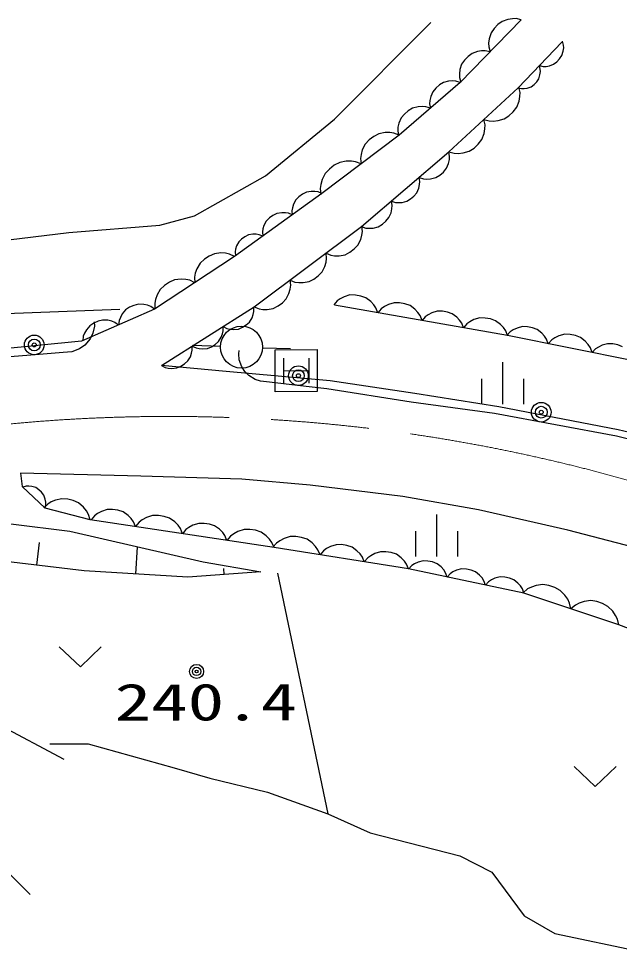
# Model space of a CAD drawing. Units: millimetres, scale not verified. Extents: x 40000 to 680000, y 20000 to 380000.
# Drawn here: x 194477 to 215904, y 279504 to 312786 of the extents above; entities that cross this region are included whole.
import ezdxf
from ezdxf.enums import TextEntityAlignment as Align

# ---------------------------------------------------------------- set-up
doc = ezdxf.new("R2010")
doc.units = ezdxf.units.MM
doc.header["$LTSCALE"] = 1000
doc.linetypes.add('CHAIN', pattern=[18.5, 12, -1.5, 3.5, -1.5])
doc.layers.add('M-BGD', color=7, linetype='Continuous', lineweight=25)
doc.layers.add('M-BMK', color=2, linetype='CHAIN', lineweight=13)
doc.styles.add('ＭＳ ゴシック', font='')
doc.styles.get('ＭＳ ゴシック').set_extended_font_data('MS Gothic')

msp = doc.modelspace()

# ---------------------------------------------------------------- linework, layer by layer
at = {"layer": 'M-BGD'}
for p, q in [((205746, 309199), (209185, 312651)), ((212406, 312743), (210227, 310503)), ((211571, 312573), (211438, 312436)), ((211728, 312689), (211571, 312573)), ((211931, 312759), (211728, 312689)), ((212089, 312784), (211931, 312759)), ((212225, 312786), (212089, 312784)), ((212406, 312743), (212225, 312786)), ((211327, 312276), (211261, 312071)), ((211438, 312436), (211327, 312276)), ((211261, 312071), (211241, 311913)), ((211241, 311913), (211243, 311777)), ((212290, 310317), (213847, 311945)), ((213917, 311844), (213880, 311979)), ((210655, 311545), (210508, 311437)), ((210845, 311612), (210655, 311545)), ((210993, 311635), (210845, 311612)), ((211120, 311637), (210993, 311635)), ((211291, 311597), (211120, 311637)), ((211243, 311777), (211291, 311597)), ((213857, 311469), (213905, 311623)), ((213905, 311623), (213919, 311742)), ((213919, 311742), (213917, 311844)), ((210382, 311308), (210278, 311158)), ((210508, 311437), (210382, 311308)), ((213559, 311157), (213676, 311244)), ((213676, 311244), (213775, 311348)), ((213775, 311348), (213857, 311469)), ((210217, 310967), (210198, 310818)), ((210278, 311158), (210217, 310967)), ((213084, 310988), (213051, 311112)), ((213051, 311112), (213187, 311081)), ((213073, 310785), (213087, 310895)), ((213087, 310895), (213084, 310988)), ((213187, 311081), (213289, 311083)), ((213289, 311083), (213407, 311103)), ((213407, 311103), (213559, 311157)), ((209813, 310554), (209631, 310508)), ((209953, 310563), (209813, 310554)), ((210072, 310554), (209953, 310563)), ((210227, 310503), (210072, 310554)), ((210198, 310818), (210200, 310690)), ((210200, 310690), (210245, 310521)), ((212863, 310438), (212955, 310534)), ((212955, 310534), (213030, 310644)), ((213030, 310644), (213073, 310785)), ((210227, 310503), (208046, 308626)), ((209358, 310310), (209249, 310179)), ((209486, 310419), (209358, 310310)), ((209631, 310508), (209486, 310419)), ((209825, 308037), (212290, 310317)), ((212290, 310317), (212415, 310288)), ((212361, 310151), (212321, 310345)), ((212415, 310288), (212509, 310290)), ((212509, 310290), (212617, 310308)), ((212617, 310308), (212756, 310358)), ((212756, 310358), (212863, 310438)), ((209147, 309869), (209138, 309751)), ((209177, 310006), (209147, 309869)), ((209249, 310179), (209177, 310006)), ((212325, 309839), (212356, 310007)), ((212356, 310007), (212361, 310151)), ((208528, 309595), (208372, 309500)), ((208723, 309644), (208528, 309595)), ((208872, 309654), (208723, 309644)), ((208999, 309645), (208872, 309654)), ((209165, 309590), (208999, 309645)), ((209138, 309751), (209165, 309590)), ((212118, 309463), (212245, 309626)), ((212245, 309626), (212325, 309839)), ((203280, 307179), (205746, 309199)), ((208118, 309243), (208041, 309057)), ((208235, 309383), (208118, 309243)), ((208372, 309500), (208235, 309383)), ((211113, 308997), (211073, 309191)), ((211073, 309191), (211263, 309135)), ((211576, 309147), (211795, 309211)), ((211795, 309211), (211968, 309324)), ((211968, 309324), (212118, 309463)), ((208008, 308911), (207999, 308784)), ((208041, 309057), (208008, 308911)), ((211108, 308852), (211113, 308997)), ((211263, 309135), (211407, 309129)), ((211407, 309129), (211576, 309147)), ((208046, 308626), (205294, 306541)), ((207142, 308581), (206979, 308458)), ((207325, 308677), (207142, 308581)), ((207549, 308719), (207325, 308677)), ((207719, 308720), (207549, 308719)), ((207862, 308700), (207719, 308720)), ((208046, 308626), (207862, 308700)), ((207999, 308784), (208028, 308611)), ((210996, 308472), (211077, 308685)), ((211077, 308685), (211108, 308852)), ((206837, 308308), (206736, 308103)), ((206979, 308458), (206837, 308308)), ((210720, 308170), (210870, 308308)), ((210870, 308308), (210996, 308472)), ((206689, 307940), (206670, 307797)), ((206736, 308103), (206689, 307940)), ((206709, 305365), (209825, 308037)), ((209849, 307873), (209822, 308034)), ((209825, 308037), (210015, 307981)), ((209840, 307755), (209849, 307873)), ((210015, 307981), (210159, 307975)), ((210159, 307975), (210328, 307993)), ((210328, 307993), (210547, 308056)), ((210547, 308056), (210720, 308170)), ((205734, 307552), (205562, 307421)), ((205928, 307653), (205734, 307552)), ((206165, 307698), (205928, 307653)), ((206345, 307699), (206165, 307698)), ((206496, 307678), (206345, 307699)), ((206691, 307600), (206496, 307678)), ((206670, 307797), (206691, 307600)), ((209737, 307445), (209810, 307618)), ((209810, 307618), (209840, 307755)), ((205411, 307262), (205304, 307046)), ((205562, 307421), (205411, 307262)), ((209354, 307117), (209500, 307205)), ((209500, 307205), (209628, 307314)), ((209628, 307314), (209737, 307445)), ((200747, 305744), (203280, 307179)), ((205255, 306872), (205234, 306721)), ((205304, 307046), (205255, 306872)), ((208748, 306736), (208776, 306863)), ((208784, 306973), (208759, 307123)), ((208759, 307123), (208914, 307071)), ((208776, 306863), (208784, 306973)), ((208914, 307071), (209032, 307062)), ((209032, 307062), (209172, 307071)), ((209172, 307071), (209354, 307117)), ((205294, 306541), (202178, 304299)), ((204744, 306593), (204602, 306523)), ((204916, 306621), (204744, 306593)), ((205046, 306619), (204916, 306621)), ((205155, 306601), (205046, 306619)), ((205294, 306541), (205155, 306601)), ((205234, 306721), (205256, 306512)), ((208579, 306454), (208680, 306576)), ((208680, 306576), (208748, 306736)), ((204364, 306320), (204283, 306165)), ((204475, 306432), (204364, 306320)), ((204602, 306523), (204475, 306432)), ((207800, 306116), (207772, 306277)), ((207772, 306277), (207916, 306229)), ((207916, 306229), (208026, 306220)), ((208026, 306220), (208156, 306229)), ((208156, 306229), (208325, 306271)), ((208325, 306271), (208460, 306353)), ((208460, 306353), (208579, 306454)), ((203861, 305862), (203688, 305834)), ((203991, 305859), (203861, 305862)), ((204244, 306041), (204226, 305933)), ((204226, 305933), (204239, 305781)), ((204283, 306165), (204244, 306041)), ((207760, 305860), (207791, 305997)), ((207791, 305997), (207800, 306116)), ((199513, 305416), (200747, 305744)), ((203309, 305561), (203227, 305406)), ((203420, 305673), (203309, 305561)), ((203547, 305764), (203420, 305673)), ((203688, 305834), (203547, 305764)), ((204099, 305841), (203991, 305859)), ((204239, 305781), (204099, 305841)), ((207450, 305447), (207578, 305557)), ((207578, 305557), (207687, 305687)), ((207687, 305687), (207760, 305860)), ((196263, 305150), (199513, 305416)), ((202880, 302497), (206709, 305365)), ((203189, 305282), (203171, 305173)), ((203227, 305406), (203189, 305282)), ((206709, 305365), (206864, 305314)), ((206741, 305189), (206722, 305375)), ((206864, 305314), (206983, 305305)), ((206983, 305305), (207123, 305314)), ((207123, 305314), (207305, 305359)), ((207305, 305359), (207450, 305447)), ((191909, 304621), (196263, 305150)), ((202428, 304922), (202325, 304818)), ((202545, 305006), (202428, 304922)), ((202676, 305071), (202545, 305006)), ((202834, 305096), (202676, 305071)), ((202954, 305094), (202834, 305096)), ((203055, 305077), (202954, 305094)), ((203183, 305022), (203055, 305077)), ((203171, 305173), (203183, 305022)), ((206581, 304709), (206677, 304901)), ((206677, 304901), (206722, 305055)), ((206722, 305055), (206741, 305189)), ((202214, 304561), (202198, 304461)), ((202250, 304676), (202214, 304561)), ((202325, 304818), (202250, 304676)), ((206292, 304453), (206446, 304568)), ((206446, 304568), (206581, 304709)), ((202178, 304299), (199321, 302421)), ((201102, 304202), (200950, 304061)), ((201273, 304314), (201102, 304202)), ((201462, 304397), (201273, 304314)), ((201688, 304424), (201462, 304397)), ((201858, 304414), (201688, 304424)), ((201999, 304385), (201858, 304414)), ((202178, 304299), (201999, 304385)), ((202198, 304461), (202209, 304321)), ((205460, 304230), (205441, 304415)), ((205441, 304415), (205614, 304345)), ((205441, 304095), (205460, 304230)), ((205614, 304345), (205748, 304326)), ((205748, 304326), (205908, 304326)), ((205908, 304326), (206120, 304364)), ((206120, 304364), (206292, 304453)), ((200950, 304061), (200836, 303864)), ((205300, 303750), (205396, 303942)), ((205396, 303942), (205441, 304095)), ((200778, 303704), (200749, 303563)), ((200749, 303563), (200757, 303365)), ((200836, 303864), (200778, 303704)), ((205012, 303494), (205165, 303609)), ((205165, 303609), (205300, 303750)), ((199682, 303268), (199530, 303127)), ((199852, 303380), (199682, 303268)), ((200041, 303464), (199852, 303380)), ((200268, 303490), (200041, 303464)), ((200437, 303480), (200268, 303490)), ((200579, 303451), (200437, 303480)), ((200757, 303365), (200579, 303451)), ((204180, 303271), (204160, 303456)), ((204160, 303456), (204333, 303386)), ((204160, 303136), (204180, 303271)), ((204333, 303386), (204468, 303367)), ((204468, 303367), (204628, 303366)), ((204628, 303366), (204839, 303405)), ((204839, 303405), (205012, 303494)), ((199415, 302930), (199358, 302770)), ((199530, 303127), (199415, 302930)), ((204019, 302791), (204115, 302983)), ((204115, 302983), (204160, 303136)), ((206296, 302925), (206090, 302863)), ((206491, 302923), (206296, 302925)), ((206680, 302889), (206491, 302923)), ((206863, 302824), (206680, 302889)), ((198588, 302556), (198434, 302488)), ((198753, 302598), (198588, 302556)), ((198941, 302589), (198753, 302598)), ((199077, 302558), (198941, 302589)), ((199188, 302515), (199077, 302558)), ((199358, 302770), (199329, 302629)), ((199329, 302629), (199337, 302431)), ((203558, 302446), (203731, 302535)), ((203731, 302535), (203885, 302650)), ((203885, 302650), (204019, 302791)), ((205836, 302713), (205714, 302573)), ((211918, 301475), (205740, 302568)), ((205948, 302791), (205836, 302713)), ((206090, 302863), (205948, 302791)), ((207036, 302696), (206863, 302824)), ((207145, 302579), (207036, 302696)), ((207223, 302468), (207145, 302579)), ((207666, 302585), (207523, 302513)), ((207872, 302646), (207666, 302585)), ((208066, 302644), (207872, 302646)), ((208255, 302610), (208066, 302644)), ((208439, 302545), (208255, 302610)), ((208611, 302417), (208439, 302545)), ((199321, 302421), (196723, 301272)), ((198172, 302249), (198104, 302127)), ((198292, 302394), (198172, 302249)), ((198434, 302488), (198292, 302394)), ((199321, 302421), (199188, 302515)), ((199568, 300411), (202880, 302497)), ((202801, 302109), (202847, 302231)), ((202847, 302231), (202871, 302338)), ((202871, 302338), (202868, 302490)), ((202880, 302497), (203052, 302427)), ((203052, 302427), (203187, 302408)), ((203187, 302408), (203347, 302407)), ((203347, 302407), (203558, 302446)), ((207289, 302294), (207223, 302468)), ((207412, 302435), (207289, 302294)), ((207523, 302513), (207412, 302435)), ((208720, 302301), (208611, 302417)), ((208798, 302189), (208720, 302301)), ((209084, 302220), (208980, 302147)), ((209218, 302288), (209084, 302220)), ((209411, 302345), (209218, 302288)), ((209593, 302343), (209411, 302345)), ((209770, 302312), (209593, 302343)), ((209943, 302251), (209770, 302312)), ((210104, 302131), (209943, 302251)), ((197154, 301921), (197012, 301828)), ((197308, 301989), (197154, 301921)), ((197173, 301970), (197186, 301811)), ((197473, 302032), (197308, 301989)), ((197660, 302023), (197473, 302032)), ((197797, 301991), (197660, 302023)), ((197908, 301948), (197797, 301991)), ((198041, 301854), (197908, 301948)), ((198061, 302016), (198041, 301854)), ((198104, 302127), (198061, 302016)), ((202592, 301855), (202710, 301960)), ((202710, 301960), (202801, 302109)), ((208865, 302015), (208798, 302189)), ((208980, 302147), (208865, 302015)), ((210207, 302021), (210104, 302131)), ((210280, 301917), (210207, 302021)), ((210342, 301754), (210280, 301917)), ((210464, 301895), (210342, 301754)), ((210576, 301972), (210464, 301895)), ((210718, 302045), (210576, 301972)), ((210924, 302106), (210718, 302045)), ((211119, 302104), (210924, 302106)), ((211308, 302070), (211119, 302104)), ((211491, 302005), (211308, 302070)), ((211664, 301877), (211491, 302005)), ((211773, 301761), (211664, 301877)), ((196824, 301561), (196781, 301450)), ((196892, 301683), (196824, 301561)), ((197012, 301828), (196892, 301683)), ((197126, 301565), (197023, 301356)), ((197186, 301811), (197126, 301565)), ((201701, 301416), (201747, 301538)), ((201747, 301538), (201771, 301645)), ((201771, 301645), (201768, 301797)), ((201768, 301797), (201903, 301729)), ((201903, 301729), (202011, 301704)), ((202011, 301704), (202141, 301694)), ((202141, 301694), (202314, 301711)), ((202314, 301711), (202460, 301772)), ((202460, 301772), (202592, 301855)), ((211851, 301649), (211773, 301761)), ((211918, 301475), (211851, 301649)), ((212013, 301609), (211895, 301480)), ((212119, 301679), (212013, 301609)), ((212254, 301744), (212119, 301679)), ((212448, 301797), (212254, 301744)), ((212630, 301791), (212448, 301797)), ((212807, 301755), (212630, 301791)), ((212978, 301690), (212807, 301755)), ((213136, 301567), (212978, 301690)), ((213236, 301455), (213136, 301567)), ((196723, 301272), (193396, 300953)), ((196781, 301450), (196761, 301288)), ((197023, 301356), (196840, 301140)), ((201492, 301162), (201610, 301267)), ((201610, 301267), (201701, 301416)), ((216405, 300574), (211918, 301475)), ((213307, 301349), (213236, 301455)), ((213365, 301184), (213307, 301349)), ((213491, 301322), (213365, 301184)), ((213604, 301397), (213491, 301322)), ((213748, 301466), (213604, 301397)), ((213956, 301523), (213748, 301466)), ((214150, 301516), (213956, 301523)), ((214338, 301478), (214150, 301516)), ((214520, 301409), (214338, 301478)), ((214690, 301277), (214520, 301409)), ((214796, 301158), (214690, 301277)), ((196059, 300876), (195062, 300794)), ((196378, 300902), (196059, 300876)), ((196650, 301004), (196378, 300902)), ((196840, 301140), (196650, 301004)), ((200647, 300845), (200672, 300952)), ((200672, 300952), (200668, 301104)), ((200668, 301104), (200804, 301035)), ((201678, 301091), (200678, 301123)), ((200804, 301035), (200911, 301011)), ((200911, 301011), (201041, 301001)), ((201041, 301001), (201214, 301018)), ((201214, 301018), (201360, 301079)), ((201360, 301079), (201492, 301162)), ((202331, 300820), (202345, 300940)), ((203177, 301044), (204177, 301013)), ((203628, 300974), (205128, 300977)), ((203631, 299474), (203628, 300974)), ((205128, 300977), (205131, 299477)), ((214871, 301045), (214796, 301158)), ((214934, 300869), (214871, 301045)), ((215052, 300998), (214934, 300869)), ((215158, 301069), (215052, 300998)), ((215293, 301134), (215158, 301069)), ((215487, 301186), (215293, 301134)), ((215670, 301180), (215487, 301186)), ((215846, 301145), (215670, 301180)), ((216017, 301080), (215846, 301145)), ((195062, 300794), (187356, 300162)), ((200392, 300469), (200510, 300574)), ((200510, 300574), (200601, 300723)), ((200601, 300723), (200647, 300845)), ((202348, 300617), (202331, 300820)), ((202440, 300365), (202348, 300617)), ((203928, 300674), (203930, 299774)), ((204828, 300676), (204830, 299776)), ((199568, 300411), (199704, 300342)), ((201880, 300195), (199568, 300411)), ((199704, 300342), (199811, 300318)), ((199811, 300318), (199941, 300307)), ((199941, 300307), (200115, 300325)), ((200115, 300325), (200260, 300386)), ((200260, 300386), (200392, 300469)), ((202542, 300193), (202440, 300365)), ((203929, 300224), (204829, 300226)), ((211731, 300534), (211734, 299034)), ((205587, 299861), (201880, 300195)), ((202687, 300055), (202542, 300193)), ((202912, 299909), (202687, 300055)), ((203106, 299847), (202912, 299909)), ((210982, 299932), (210984, 299032)), ((212482, 299935), (212484, 299035)), ((203424, 299811), (203106, 299847)), ((204418, 299698), (203424, 299811)), ((205475, 299578), (204418, 299698)), ((208484, 299096), (205475, 299578)), ((208610, 299410), (205587, 299861)), ((205131, 299477), (203631, 299474)), ((211604, 298932), (208610, 299410)), ((211451, 298696), (208484, 299096)), ((215859, 298113), (211604, 298932)), ((215802, 297891), (211451, 298696)), ((218811, 297125), (215802, 297891)), ((218930, 297382), (215859, 298113)), ((198839, 296461), (194542, 296564)), ((194542, 296564), (194599, 296090)), ((202432, 296357), (198839, 296461)), ((204877, 296139), (202432, 296357)), ((195423, 295315), (194599, 296090)), ((194745, 296104), (194622, 296069)), ((194838, 296107), (194745, 296104)), ((194948, 296094), (194838, 296107)), ((195089, 296052), (194948, 296094)), ((195200, 295978), (195089, 296052)), ((195296, 295887), (195200, 295978)), ((195377, 295781), (195296, 295887)), ((208175, 295738), (204877, 296139)), ((195428, 295642), (195377, 295781)), ((195447, 295534), (195428, 295642)), ((195797, 295606), (195640, 295540)), ((196020, 295654), (195797, 295606)), ((196226, 295637), (196020, 295654)), ((196424, 295586), (196226, 295637)), ((196613, 295503), (196424, 295586)), ((210880, 295262), (208175, 295738)), ((195516, 295467), (195375, 295327)), ((195423, 295315), (195450, 295441)), ((197023, 294907), (195423, 295315)), ((195450, 295441), (195447, 295534)), ((195640, 295540), (195516, 295467)), ((196786, 295354), (196613, 295503)), ((196892, 295221), (196786, 295354)), ((196966, 295097), (196892, 295221)), ((197636, 295268), (197431, 295201)), ((197830, 295271), (197636, 295268)), ((198020, 295242), (197830, 295271)), ((198205, 295182), (198020, 295242)), ((214067, 294528), (210880, 295262)), ((197023, 294907), (196966, 295097)), ((203588, 293915), (197023, 294907)), ((197181, 295045), (197062, 294901)), ((197290, 295126), (197181, 295045)), ((197431, 295201), (197290, 295126)), ((198381, 295058), (198205, 295182)), ((198493, 294944), (198381, 295058)), ((198573, 294835), (198493, 294944)), ((198887, 294901), (198771, 294815)), ((199037, 294981), (198887, 294901)), ((199253, 295051), (199037, 294981)), ((199460, 295055), (199253, 295051)), ((199662, 295024), (199460, 295055)), ((199859, 294960), (199662, 295024)), ((200045, 294829), (199859, 294960)), ((209383, 295094), (209386, 293594)), ((194203, 294765), (196305, 294495)), ((198644, 294662), (198573, 294835)), ((198771, 294815), (198644, 294662)), ((200164, 294707), (200045, 294829)), ((200250, 294591), (200164, 294707)), ((200325, 294408), (200250, 294591)), ((200444, 294552), (200325, 294408)), ((200553, 294633), (200444, 294552)), ((200694, 294708), (200553, 294633)), ((200899, 294775), (200694, 294708)), ((201093, 294777), (200899, 294775)), ((201283, 294749), (201093, 294777)), ((201468, 294688), (201283, 294749)), ((201644, 294565), (201468, 294688)), ((201756, 294451), (201644, 294565)), ((202516, 294558), (202300, 294488)), ((202723, 294561), (202516, 294558)), ((202925, 294531), (202723, 294561)), ((196305, 294495), (201059, 293407)), ((201836, 294342), (201756, 294451)), ((201907, 294169), (201836, 294342)), ((202034, 294322), (201907, 294169)), ((202150, 294407), (202034, 294322)), ((202300, 294488), (202150, 294407)), ((203122, 294467), (202925, 294531)), ((203308, 294336), (203122, 294467)), ((203427, 294214), (203308, 294336)), ((203513, 294098), (203427, 294214)), ((203943, 294237), (203793, 294158)), ((204161, 294306), (203943, 294237)), ((204367, 294307), (204161, 294306)), ((204569, 294275), (204367, 294307)), ((204765, 294209), (204569, 294275)), ((208634, 294493), (208636, 293593)), ((210134, 294496), (210136, 293596)), ((216920, 293792), (214067, 294528)), ((195120, 293282), (195216, 294088)), ((198661, 292969), (198719, 293943)), ((203588, 293915), (203513, 294098)), ((203676, 294073), (203548, 293921)), ((208387, 293148), (203588, 293915)), ((203793, 294158), (203676, 294073)), ((204950, 294076), (204765, 294209)), ((205068, 293954), (204950, 294076)), ((205153, 293837), (205068, 293954)), ((205598, 293950), (205457, 293875)), ((205803, 294015), (205598, 293950)), ((205998, 294016), (205803, 294015)), ((206187, 293985), (205998, 294016)), ((206372, 293924), (206187, 293985)), ((206546, 293798), (206372, 293924)), ((205227, 293653), (205153, 293837)), ((205347, 293796), (205227, 293653)), ((205457, 293875), (205347, 293796)), ((206658, 293683), (206546, 293798)), ((206737, 293573), (206658, 293683)), ((206807, 293400), (206737, 293573)), ((207037, 293623), (206927, 293543)), ((207178, 293697), (207037, 293623)), ((207383, 293762), (207178, 293697)), ((207578, 293763), (207383, 293762)), ((207767, 293733), (207578, 293763)), ((207952, 293671), (207767, 293733)), ((208126, 293546), (207952, 293671)), ((196811, 293079), (193429, 293484)), ((201059, 293407), (203115, 293046)), ((206927, 293543), (206807, 293400)), ((208238, 293431), (208126, 293546)), ((208317, 293321), (208238, 293431)), ((208387, 293148), (208317, 293321)), ((208500, 293267), (208389, 293147)), ((208599, 293332), (208500, 293267)), ((208726, 293391), (208599, 293332)), ((208908, 293439), (208726, 293391)), ((209078, 293432), (208908, 293439)), ((209242, 293398), (209078, 293432)), ((209401, 293336), (209242, 293398)), ((209548, 293220), (209401, 293336)), ((209641, 293114), (209548, 293220)), ((200511, 292858), (196811, 293079)), ((203115, 293046), (200511, 292858)), ((201813, 292952), (201798, 293164)), ((203709, 293002), (205508, 284416)), ((212500, 292288), (208387, 293148)), ((209706, 293015), (209641, 293114)), ((209759, 292861), (209706, 293015)), ((209870, 292981), (209759, 292861)), ((209970, 293046), (209870, 292981)), ((210096, 293105), (209970, 293046)), ((210278, 293153), (210096, 293105)), ((210448, 293146), (210278, 293153)), ((210613, 293111), (210448, 293146)), ((210771, 293050), (210613, 293111)), ((210919, 292933), (210771, 293050)), ((211011, 292828), (210919, 292933)), ((211076, 292728), (211011, 292828)), ((211130, 292574), (211076, 292728)), ((211241, 292694), (211130, 292574)), ((211340, 292759), (211241, 292694)), ((211467, 292818), (211340, 292759)), ((211648, 292866), (211467, 292818)), ((211819, 292859), (211648, 292866)), ((211983, 292825), (211819, 292859)), ((212142, 292763), (211983, 292825)), ((212289, 292647), (212142, 292763)), ((212381, 292541), (212289, 292647)), ((212937, 292559), (212767, 292502)), ((213177, 292592), (212937, 292559)), ((213393, 292558), (213177, 292592)), ((213598, 292489), (213393, 292558)), ((212447, 292442), (212381, 292541)), ((212500, 292288), (212447, 292442)), ((212630, 292434), (212470, 292298)), ((215883, 291152), (212500, 292288)), ((212767, 292502), (212630, 292434)), ((213791, 292386), (213598, 292489)), ((213961, 292215), (213791, 292386)), ((214063, 292067), (213961, 292215)), ((214131, 291930), (214063, 292067)), ((214177, 291725), (214131, 291930)), ((214473, 291929), (214336, 291861)), ((214644, 291986), (214473, 291929)), ((214883, 292020), (214644, 291986)), ((215099, 291985), (214883, 292020)), ((215304, 291916), (215099, 291985)), ((215497, 291813), (215304, 291916)), ((214336, 291861), (214177, 291725)), ((215668, 291642), (215497, 291813)), ((215770, 291494), (215668, 291642)), ((215838, 291357), (215770, 291494)), ((215883, 291152), (215838, 291357)), ((220409, 289425), (215883, 291152)), ((195926, 290371), (196678, 289652)), ((196678, 289652), (197426, 290374)), ((190788, 289184), (196093, 286362)), ((195589, 286910), (196960, 286912)), ((196960, 286912), (200022, 286050)), ((200022, 286050), (201302, 285687)), ((214290, 286100), (215042, 285381)), ((215042, 285381), (215790, 286103)), ((201302, 285687), (203359, 285189)), ((203359, 285189), (205508, 284416)), ((205508, 284416), (207017, 283734)), ((192772, 283642), (194893, 281530)), ((207017, 283734), (210216, 282918)), ((210216, 282918), (211359, 282326)), ((211359, 282326), (212505, 280775)), ((212505, 280775), (213602, 280138)), ((213602, 280138), (216664, 279504))]:
    msp.add_line(p, q, dxfattribs=at)
msp.add_lwpolyline([(150773, 298040), (155192, 298959), (159679, 299773), (169177, 300726), (173194, 301009), (177375, 301407), (180250, 301837), (183146, 302157), (192759, 302218), (198089, 302423)], dxfattribs=at)
for centre, radius in [((202427, 301066), 750), ((195033, 301143), 350), ((195033, 301143), 210), ((195033, 301143), 70), ((204457, 300046), 350), ((204457, 300046), 210), ((204457, 300046), 70), ((213119, 298743), 350), ((213119, 298743), 210), ((213119, 298743), 70), ((200825, 289492), 250), ((200825, 289492), 150), ((200825, 289492), 50)]:
    msp.add_circle(centre, radius, dxfattribs=at)
at = {"layer": 'M-BMK'}
msp.add_arc((199832, 238591), 60001, 52.61565, 96.77343, dxfattribs=at)

# ---------------------------------------------------------------- texts
at = {"layer": 'M-BGD', "style": 'ＭＳ ゴシック', "width": 1.45}
msp.add_text('240.4', height=1320, rotation=0.112, dxfattribs=at).set_placement((197904, 287341), align=Align.BOTTOM_LEFT)

doc.saveas('drawing.dxf')
